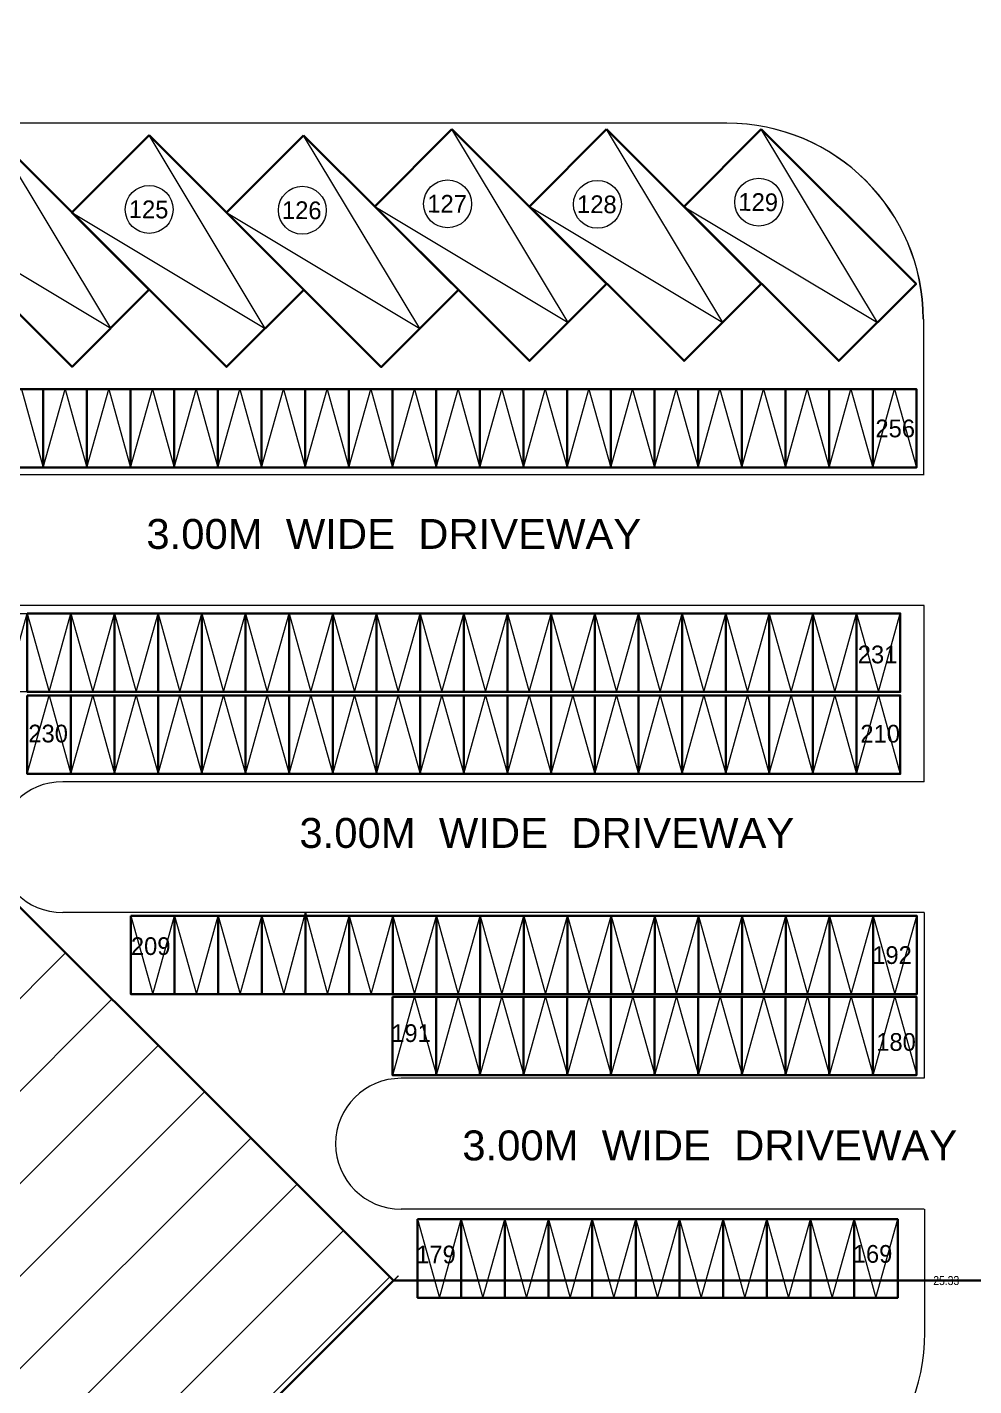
# Model space of a CAD drawing. Header units: metres. Extents: x 43 to 977, y 102 to 459.
# Drawn here: x 143.5 to 165.18, y 332.42 to 363.57 of the extents above; entities that cross this region are included whole.
import ezdxf

# ---------------------------------------------------------------- set-up
doc = ezdxf.new("R2010")
doc.units = ezdxf.units.M
doc.header["$MEASUREMENT"] = 0
doc.header["$PDMODE"] = 3
doc.layers.get('0').update_dxf_attribs({"lineweight": 0})
doc.layers.get('Defpoints').update_dxf_attribs({"lineweight": 0})
for name, color, linetype, lineweight in [('6A', 30, 'Continuous', 0), ('BLK_1_LVL_0_BLDG_FOOT_PRINT', 4, 'Continuous', 35), ('BLK_1_LVL_0_REAR_SETBACK', 4, 'Continuous', 35), ('BLK_1_LVL_0_SIDE_SETBACK2', 4, 'Continuous', 35), ('FLOOR-GROUND', 231, 'Continuous', 0), ('PARKING_SLOT', 4, 'Continuous', 35), ('TE', 9, 'Continuous', 0), ('TEXT', 130, 'Continuous', 0), ('TWO_WHEELER_PARKING', 4, 'Continuous', 35), ('WALL', 7, 'Continuous', 0), ('WIN', 13, 'Continuous', 0)]:
    doc.layers.add(name, color=color, linetype=linetype, lineweight=lineweight)
doc.styles.add('AR', font='arial.ttf')
doc.styles.add('ARIAL NARROW', font='')
doc.styles.add('visa', font='swissc.ttf')
doc.styles.get('ARIAL NARROW').set_extended_font_data('Lydian BT')
doc.dimstyles.new('o3', dxfattribs={"dimscale": 0.23, "dimtxt": 0.9, "dimasz": 1, "dimexe": 5, "dimexo": 9, "dimgap": 0.23, "dimtad": 0, "dimzin": 3, "dimdsep": 46, "dimtxsty": 'visa', "dimblk": 'ARCHTICK', "dimcen": 0.09, "dimse1": 1, "dimse2": 1, "dimclrd": 7, "dimclre": 256, "dimclrt": 7, "dimadec": 0, "dimazin": 0, "dimtfac": 0.23, "dimtofl": 0, "dimtmove": 2, "dimatfit": 1, "dimldrblk": 'ARCHTICK', "dimfxl": 0, "dimtolj": 1, "dimtzin": 0, "dimarcsym": 0})

# ---------------------------------------------------------------- blocks, each defined once
blk = doc.blocks.new('_ArchTick')
at = {"color": 0, "const_width": 0.15}
blk.add_lwpolyline([(-0.5, -0.5), (0.5, 0.5)], dxfattribs=at)
blk = doc.blocks.new('*D25')
at = {"layer": 'Defpoints', "color": 0, "lineweight": 30}
for p in [(151.887, 334.836), (177.212, 334.836), (177.212, 334.836)]:
    blk.add_point(p, dxfattribs=at)
at = {"layer": 'WALL', "color": 7, "lineweight": -2}
for p, q in [((151.887, 334.836), (164.201, 334.836)), ((177.212, 334.836), (164.898, 334.836))]:
    blk.add_line(p, q, dxfattribs=at)
at = {"layer": 'WALL', "color": 7, "lineweight": -2, "xscale": 0.23, "yscale": 0.23, "zscale": 0.23, "rotation": 180}
blk.add_blockref('_ArchTick', (151.887, 334.836), dxfattribs=at)
at = {"layer": 'WALL', "color": 7, "lineweight": -2, "xscale": 0.23, "yscale": 0.23, "zscale": 0.23}
blk.add_blockref('_ArchTick', (177.212, 334.836), dxfattribs=at)
at = {"layer": 'WALL', "color": 7, "insert": (164.549, 334.836), "char_height": 0.207, "attachment_point": 5, "style": 'visa'}
blk.add_mtext('\\A1;25.33', dxfattribs=at)

msp = doc.modelspace()

# ---------------------------------------------------------------- hatches: boundary and pattern name
at = {"layer": 'TE', "ltscale": 45}
h = msp.add_hatch(dxfattribs=at)
h.set_pattern_fill('ANSI31', color=256, scale=12)
h.set_pattern_definition([(45, (-323199.068, -35507.0351), (-1.060660172, 1.060660172), [])])
h.paths.add_polyline_path([(91.17815, 277.58731, -0.06867483), (95.0402, 295.19823), (100.58273, 292.62276), (100.50862, 292.46327), (100.71367, 292.36799), (100.78778, 292.52747), (100.80896, 292.57304), (101.73002, 294.55521), (101.45661, 294.68225), (101.18321, 294.80929), (100.90981, 294.93633), (100.63641, 295.06338), (100.36301, 295.19042), (100.08961, 295.31746), (99.8162, 295.44451), (99.5428, 295.57155), (99.2694, 295.69859), (98.996, 295.82563), (98.7226, 295.95268), (98.44919, 296.07972), (97.52813, 294.09756), (95.05764, 295.24553, -0.01776211), (96.83528, 299.57873, -0.00085724), (96.92883, 299.78459), (102.87588, 297.02115), (102.26995, 295.71716), (101.99655, 295.84421), (101.72315, 295.97125), (101.44974, 296.09829), (101.17634, 296.22534), (100.90294, 296.35238), (100.62954, 296.47942), (100.35614, 296.60646), (100.08273, 296.73351), (99.80933, 296.86055), (99.53593, 296.98759), (99.26253, 297.11464), (98.98913, 297.24168), (98.57624, 296.35312), (98.84964, 296.22608), (99.12304, 296.09904), (99.39644, 295.97199), (99.66984, 295.84495), (99.94325, 295.71791), (100.21665, 295.59086), (100.49005, 295.46382), (100.76345, 295.33678), (101.03685, 295.20974), (101.31026, 295.08269), (101.58366, 294.95565), (101.85706, 294.82861), (102.26995, 295.71716), (102.87588, 297.02115), (96.92883, 299.78459, -0.02864471), (100.45195, 306.46156, -0.03969234), (107.60905, 316.87769, -0.00203914), (108.02069, 317.38109, -0.00474974), (108.99534, 318.54052, -0.01761821), (112.79819, 322.67404), (100.6364, 334.83589), (126.26147, 360.46096), (132.67717, 354.04527), (132.51614, 353.88424), (132.4078, 353.7759), (129.28314, 350.65124), (129.44476, 350.48962), (130.30436, 349.63003), (131.16395, 348.77043), (131.32557, 348.60881), (134.7196, 352.00284), (151.88655, 334.83589), (139.73598, 322.68532, -0.07802899), (154.40021, 302.09226, -0.0779781), (162.04496, 278.01254), (162.04759, 277.99595), (162.04759, 262.35059), (157.10482, 262.35099), (157.10482, 262.12488), (157.10482, 259.71304), (157.40629, 259.71304), (157.70777, 259.71304), (158.00925, 259.71304), (158.31073, 259.71304), (158.6122, 259.71304), (158.91368, 259.71304), (159.21516, 259.71304), (159.51663, 259.71304), (159.81811, 259.71304), (160.11959, 259.71304), (160.42107, 259.71304), (160.72254, 259.71304), (160.72254, 260.5826), (160.72254, 262.12459), (162.04759, 262.12448), (162.04759, 257.22585), (160.72254, 257.22585), (160.72254, 259.41156), (160.42107, 259.41156), (160.11959, 259.41156), (159.81811, 259.41156), (159.51663, 259.41156), (159.21516, 259.41156), (158.91368, 259.41156), (158.6122, 259.41156), (158.31073, 259.41156), (158.00925, 259.41156), (157.70777, 259.41156), (157.40629, 259.41156), (157.10482, 259.41156), (157.10482, 257.22585), (157.10482, 256.99974), (162.04759, 256.99974), (162.04759, 239.64703), (133.49294, 239.64703), (119.21746, 239.64703), (104.49117, 239.64703), (103.27278, 239.64703), (102.05314, 239.64703), (91.17815, 239.64703), (91.17815, 248.78965), (95.74946, 248.78965), (95.74946, 249.01822), (95.74946, 249.02158), (95.74946, 250.23724), (95.74946, 251.45289), (95.74946, 251.45625), (95.74946, 251.68482), (91.17815, 251.68482)])
h.paths.add_polyline_path([(102.32816, 260.21923), (102.70506, 256.68827), (149.82721, 256.68827), (149.93199, 257.36773, 0.19162182), (135.92656, 309.22222), (130.41311, 309.19492), (130.41801, 303.28228), (122.11427, 303.28228), (122.10941, 309.16642), (116.60112, 309.21609, 0.18139381), (102.32816, 260.21923)], flags=16)
h.paths.add_polyline_path([(112.38592, 270.03447), (112.38592, 266.4629), (131.9988, 266.4629), (131.9988, 270.03447)], flags=0)
h.paths.add_polyline_path([(123.47763, 285.64241), (123.47763, 283.20184), (128.64004, 283.20184), (128.64004, 285.64241)], flags=8)
h.paths.add_polyline_path([(121.03609, 282.76555), (121.03609, 280.30227), (130.15144, 280.30227), (130.15144, 282.76555)], flags=8)
h.paths.add_polyline_path([(122.93749, 279.78343), (122.93749, 277.32015), (128.50666, 277.32015), (128.50666, 279.78343)], flags=8)
h.paths.add_polyline_path([(112.38883, 270.08228), (112.38883, 266.83846), (131.74515, 266.83846), (131.74515, 270.08228)], flags=8)
h.paths.add_polyline_path([(122.11536, 317.9793), (122.11536, 312.55271), (122.16561, 312.55271), (130.07939, 312.55271), (130.12963, 312.55271), (130.12963, 317.9793), (130.07939, 317.9793), (127.96905, 317.9793), (127.96905, 317.67782), (127.96905, 317.37634), (127.96905, 317.07486), (127.96905, 316.77339), (127.96905, 316.47191), (127.96905, 316.17043), (127.96905, 315.86895), (127.96905, 315.56748), (127.96905, 315.266), (127.96905, 314.96452), (127.96905, 314.66305), (127.96905, 314.36157), (130.07939, 314.36157), (130.07939, 312.55271), (122.16561, 312.55271), (122.16561, 314.36157), (124.27595, 314.36157), (124.27595, 314.66305), (124.27595, 314.96452), (124.27595, 315.266), (124.27595, 315.56748), (124.27595, 315.86895), (124.27595, 316.17043), (124.27595, 316.47191), (124.27595, 316.77339), (124.27595, 317.07486), (124.27595, 317.37634), (124.27595, 317.67782), (124.27595, 317.9793), (122.16561, 317.9793)], flags=16)
h.paths.add_polyline_path([(123.20216, 314.96452), (122.96144, 315.266), (122.72073, 314.96452), (122.96144, 314.96452)], flags=0)
h.paths.add_polyline_path([(129.52427, 314.96452), (129.28355, 315.266), (129.04284, 314.96452), (129.28355, 314.96452)], flags=0)
h.paths.add_polyline_path([(129.28355, 314.96452), (129.28355, 315.266), (129.52427, 314.96452)], flags=0)
h.paths.add_polyline_path([(137.04442, 340.1963), (138.30419, 339.05243), (142.755, 343.6442), (141.62366, 344.77554)], flags=16)
h.paths.add_polyline_path([(151.72332, 292.57304), (151.74449, 292.52747), (151.8186, 292.36799), (152.02365, 292.46327), (151.94954, 292.62276), (151.92837, 292.66832), (152.27012, 292.82713), (152.54352, 292.95417), (152.81692, 293.08121), (153.09033, 293.20826), (153.36373, 293.3353), (153.63713, 293.46234), (153.91053, 293.58938), (154.18393, 293.71643), (154.45734, 293.84347), (154.73074, 293.97051), (155.00414, 294.09756), (154.08308, 296.07972), (153.80968, 295.95268), (153.53627, 295.82563), (153.26287, 295.69859), (152.98947, 295.57155), (152.71607, 295.44451), (152.44267, 295.31746), (152.16926, 295.19042), (151.89586, 295.06338), (151.62246, 294.93633), (151.34906, 294.80929), (150.80225, 294.55521)], flags=16)
h.paths.add_polyline_path([(126.81382, 247.18969), (127.04239, 247.18969), (129.4737, 247.18969), (129.70226, 247.18969), (129.70226, 247.57064), (129.70226, 251.60863), (129.70226, 251.98957), (129.4737, 251.98957), (128.25804, 251.98957), (127.04239, 251.98957), (126.81382, 251.98957), (126.81382, 251.60863), (126.81382, 247.57064)], flags=16)
h.paths.add_polyline_path([(127.04239, 247.41826), (129.4737, 247.41826), (129.4737, 247.57064), (129.4737, 248.63728), (129.4737, 248.94203), (129.4737, 249.24678), (129.4737, 249.55154), (129.4737, 249.85629), (129.4737, 250.16105), (129.4737, 250.4658), (129.4737, 250.77056), (129.4737, 251.07531), (129.4737, 251.38006), (129.4737, 251.60863), (129.4737, 251.68482), (128.25804, 251.68482), (127.04239, 251.68482), (127.04239, 251.60863), (127.04239, 251.38006), (127.04239, 251.07531), (127.04239, 250.77056), (127.04239, 250.4658), (127.04239, 250.16105), (127.04239, 249.85629), (127.04239, 249.55154), (127.04239, 249.24678), (127.04239, 248.94203), (127.04239, 248.63728), (127.04239, 247.57064)], flags=0)
h.paths.add_polyline_path([(150.67521, 294.82861), (150.94861, 294.95565), (151.22202, 295.08269), (151.49542, 295.20974), (151.76882, 295.33678), (152.04222, 295.46382), (152.31562, 295.59086), (152.58903, 295.71791), (152.86243, 295.84495), (153.13583, 295.97199), (153.40923, 296.09904), (153.68263, 296.22608), (153.95604, 296.35312), (153.54315, 297.24168), (153.26974, 297.11464), (152.99634, 296.98759), (152.72294, 296.86055), (152.44954, 296.73351), (152.17614, 296.60646), (151.90273, 296.47942), (151.62933, 296.35238), (151.35593, 296.22534), (151.08253, 296.09829), (150.80913, 295.97125), (150.53572, 295.84421), (150.26232, 295.71716)], flags=16)
h.paths.add_polyline_path([(119.14222, 245.81118), (119.14222, 244.38956), (132.5248, 244.38956), (132.5248, 245.81118)], flags=8)
h.paths.add_polyline_path([(120.87811, 325.04393), (120.87811, 323.59813), (131.45718, 323.59813), (131.45718, 325.04393)], flags=8)
h.paths.add_polyline_path([(155.59975, 262.1032), (155.59975, 261.16488), (156.99012, 261.16488), (156.99012, 262.1032)], flags=8)
h.paths.add_polyline_path([(124.62103, 315.90543), (124.93297, 315.90164), (124.96243, 318.32239), (124.65049, 318.32619)], flags=8)
h.paths.add_polyline_path([(124.35845, 319.0436), (124.35845, 318.40467), (125.3052, 318.40467), (125.3052, 319.0436)], flags=8)
h.paths.add_polyline_path([(102.38741, 295.88713), (102.38741, 295.2482), (103.33415, 295.2482), (103.33415, 295.88713)], flags=8)
h.paths.add_polyline_path([(139.07243, 342.05004), (139.07243, 341.34413), (140.95517, 341.34413), (140.95517, 342.05004)], flags=8)
h.paths.add_polyline_path([(149.99781, 294.93199), (150.13591, 294.65226), (152.30671, 295.72397), (152.1686, 296.00371)], flags=8)
h.paths.add_polyline_path([(149.36752, 295.88713), (149.36752, 295.2482), (150.31426, 295.2482), (150.31426, 295.88713)], flags=8)
h.paths.add_polyline_path([(96.19098, 249.99332), (96.19098, 249.28252), (97.24423, 249.28252), (97.24423, 249.99332)], flags=8)
h.paths.add_polyline_path([(96.19098, 251.17113), (96.19098, 250.46032), (97.22202, 250.46032), (97.22202, 251.17113)], flags=8)
h.paths.add_polyline_path([(127.40294, 252.84202), (127.40294, 252.36814), (128.10511, 252.36814), (128.10511, 252.84202)], flags=8)
h.paths.add_polyline_path([(128.63818, 252.84202), (128.63818, 252.36814), (129.32555, 252.36814), (129.32555, 252.84202)], flags=8)
h.paths.add_polyline_path([(128.91161, 349.84542), (128.91161, 349.13461), (129.96486, 349.13461), (129.96486, 349.84542)], flags=8)
h.paths.add_polyline_path([(129.74444, 349.01258), (129.74444, 348.30178), (130.77548, 348.30178), (130.77548, 349.01258)], flags=8)
h.paths.add_polyline_path([(124.7363, 241.53012), (124.7282, 239.68268), (130.49853, 239.65737), (130.50663, 241.50481)], flags=8)
h.paths.add_polyline_path([(107.06265, 331.42937), (105.73906, 330.14048), (109.61309, 326.16216), (110.93668, 327.45105)], flags=8)
h.paths.add_polyline_path([(111.9074, 345.83379), (113.16327, 344.47883), (117.40012, 348.40584), (116.14424, 349.7608)], flags=8)
h.paths.add_polyline_path([(136.99224, 349.09609), (135.67836, 347.79732), (139.73953, 343.68889), (141.05342, 344.98767)], flags=8)
h.paths.add_polyline_path([(160.14384, 264.91492), (161.99129, 264.90682), (162.01663, 270.68364), (160.16918, 270.69174)], flags=8)
h.paths.add_polyline_path([(94.46202, 311.65734), (94.46202, 310.42534), (103.43465, 310.42534), (103.43465, 311.65734)], flags=24)
h.paths.add_polyline_path([(100.36367, 296.00371), (100.22556, 295.72397), (102.39636, 294.65226), (102.53446, 294.93199)], flags=24)
h.paths.add_polyline_path([(156.97285, 259.2463), (156.98812, 258.93471), (159.40615, 259.05321), (159.39088, 259.36481)], flags=24)
h.paths.add_polyline_path([(102.91115, 238.99912), (103.61826, 238.99912), (103.61826, 240.97791), (102.91115, 240.97791)], flags=24)
h.paths.add_polyline_path([(90.72716, 254.00341), (92.57461, 253.99531), (92.59995, 259.77213), (90.7525, 259.78023)], flags=24)
h.paths.add_polyline_path([(97.73608, 301.95905), (99.29731, 300.97128), (102.38858, 305.85725), (100.82734, 306.84501)], flags=24)
h.paths.add_polyline_path([(157.6124, 290.06676), (159.26803, 290.88652), (156.70254, 296.06791), (155.04691, 295.24815)], flags=24)
h.paths.add_polyline_path([(142.83889, 328.3919), (144.09477, 327.03695), (148.16738, 330.81173), (146.9115, 332.16669)], flags=24)

# ---------------------------------------------------------------- linework, layer by layer
at = {"layer": 'BLK_1_LVL_0_BLDG_FOOT_PRINT', "color": 1, "lineweight": 35}
msp.add_lwpolyline([(126.2631, 360.46096), (100.63803, 334.83589), (112.79982, 322.67404, 0.02441008), (107.61068, 316.87769, 0.03969234), (100.45358, 306.46156, 0.11653594), (91.17978, 277.58731), (91.17978, 239.64703), (162.05085, 239.64703), (162.04922, 277.99595, 0.15701398), (139.73761, 322.68532), (151.88818, 334.83589)], format="xyb", close=True, dxfattribs=at)
at = {"layer": 'BLK_1_LVL_0_REAR_SETBACK', "color": 11, "lineweight": 35, "ltscale": 20}
msp.add_lwpolyline([(177.50114, 397.7196), (82.32691, 397.7196), (82.32691, 334.83589), (100.63803, 334.83589), (126.2631, 360.46096), (151.88818, 334.83589), (177.21386, 334.83589), (177.21386, 376.99535)], close=True, dxfattribs=at)
at = {"layer": 'BLK_1_LVL_0_SIDE_SETBACK2', "color": 102, "lineweight": 35, "ltscale": 20}
msp.add_lwpolyline([(177.21386, 334.83589), (151.88818, 334.83589), (139.73761, 322.68532, -0.15701398), (162.04922, 277.99595), (162.05085, 239.64703), (177.38224, 239.64703), (177.21386, 284.04533)], format="xyb", close=True, dxfattribs=at)
at = {"layer": 'FLOOR-GROUND', "color": 140, "ltscale": 20}
for points in [[(144.52469, 355.78501), (146.29273, 357.55305), (142.74915, 361.09664), (140.98111, 359.32859), (144.52469, 355.78501)], [(148.06453, 355.78126), (149.83257, 357.54931), (146.28899, 361.09289), (144.52094, 359.32485), (148.06453, 355.78126)], [(151.60436, 355.77752), (153.37241, 357.54557), (149.82883, 361.08915), (148.06078, 359.3211), (151.60436, 355.77752)], [(155.00051, 355.91747), (156.76856, 357.68551), (153.22498, 361.2291), (151.45693, 359.46105), (155.00051, 355.91747)], [(158.54409, 355.91747), (160.31214, 357.68551), (156.76856, 361.2291), (155.00051, 359.46105), (158.54409, 355.91747)], [(162.08767, 355.91747), (163.85572, 357.68551), (160.31214, 361.2291), (158.54409, 359.46105), (162.08767, 355.91747)]]:
    msp.add_lwpolyline(points, dxfattribs=at)
at = {"layer": 'FLOOR-GROUND', "color": 101, "ltscale": 20}
for points in [[(143.86485, 353.47458), (142.86485, 353.47458), (142.86485, 355.27458), (143.86485, 355.27458)], [(144.86485, 353.47458), (143.86485, 353.47458), (143.86485, 355.27458), (144.86485, 355.27458)], [(145.86485, 353.47458), (144.86485, 353.47458), (144.86485, 355.27458), (145.86485, 355.27458)], [(146.86485, 353.47458), (145.86485, 353.47458), (145.86485, 355.27458), (146.86485, 355.27458)], [(147.86485, 353.47458), (146.86485, 353.47458), (146.86485, 355.27458), (147.86485, 355.27458)], [(148.86485, 353.47458), (147.86485, 353.47458), (147.86485, 355.27458), (148.86485, 355.27458)], [(149.86485, 353.47458), (148.86485, 353.47458), (148.86485, 355.27458), (149.86485, 355.27458)], [(150.86485, 353.47458), (149.86485, 353.47458), (149.86485, 355.27458), (150.86485, 355.27458)], [(151.86485, 353.47458), (150.86485, 353.47458), (150.86485, 355.27458), (151.86485, 355.27458)], [(152.86485, 353.47458), (151.86485, 353.47458), (151.86485, 355.27458), (152.86485, 355.27458)], [(153.86485, 353.47458), (152.86485, 353.47458), (152.86485, 355.27458), (153.86485, 355.27458)], [(154.86485, 353.47458), (153.86485, 353.47458), (153.86485, 355.27458), (154.86485, 355.27458)], [(155.86485, 353.47458), (154.86485, 353.47458), (154.86485, 355.27458), (155.86485, 355.27458)], [(156.86485, 353.47458), (155.86485, 353.47458), (155.86485, 355.27458), (156.86485, 355.27458)], [(157.86485, 353.47458), (156.86485, 353.47458), (156.86485, 355.27458), (157.86485, 355.27458)], [(158.86485, 353.47458), (157.86485, 353.47458), (157.86485, 355.27458), (158.86485, 355.27458)], [(159.86485, 353.47458), (158.86485, 353.47458), (158.86485, 355.27458), (159.86485, 355.27458)], [(160.86485, 353.47458), (159.86485, 353.47458), (159.86485, 355.27458), (160.86485, 355.27458)], [(161.86485, 353.47458), (160.86485, 353.47458), (160.86485, 355.27458), (161.86485, 355.27458)], [(162.86485, 353.47458), (161.86485, 353.47458), (161.86485, 355.27458), (162.86485, 355.27458)], [(163.86485, 353.47458), (162.86485, 353.47458), (162.86485, 355.27458), (163.86485, 355.27458)], [(143.49592, 348.32962), (142.49592, 348.32962), (142.49592, 350.12962), (143.49592, 350.12962)], [(144.49592, 348.32962), (143.49592, 348.32962), (143.49592, 350.12962), (144.49592, 350.12962)], [(145.49592, 348.32962), (144.49592, 348.32962), (144.49592, 350.12962), (145.49592, 350.12962)], [(146.49592, 348.32962), (145.49592, 348.32962), (145.49592, 350.12962), (146.49592, 350.12962)], [(147.49592, 348.32962), (146.49592, 348.32962), (146.49592, 350.12962), (147.49592, 350.12962)], [(148.49592, 348.32962), (147.49592, 348.32962), (147.49592, 350.12962), (148.49592, 350.12962)], [(149.49592, 348.32962), (148.49592, 348.32962), (148.49592, 350.12962), (149.49592, 350.12962)], [(150.49592, 348.32962), (149.49592, 348.32962), (149.49592, 350.12962), (150.49592, 350.12962)], [(151.49592, 348.32962), (150.49592, 348.32962), (150.49592, 350.12962), (151.49592, 350.12962)], [(152.49592, 348.32962), (151.49592, 348.32962), (151.49592, 350.12962), (152.49592, 350.12962)], [(153.49592, 348.32962), (152.49592, 348.32962), (152.49592, 350.12962), (153.49592, 350.12962)], [(154.49592, 348.32962), (153.49592, 348.32962), (153.49592, 350.12962), (154.49592, 350.12962)], [(155.49592, 348.32962), (154.49592, 348.32962), (154.49592, 350.12962), (155.49592, 350.12962)], [(156.49592, 348.32962), (155.49592, 348.32962), (155.49592, 350.12962), (156.49592, 350.12962)], [(157.49592, 348.32962), (156.49592, 348.32962), (156.49592, 350.12962), (157.49592, 350.12962)], [(158.49592, 348.32962), (157.49592, 348.32962), (157.49592, 350.12962), (158.49592, 350.12962)], [(159.49592, 348.32962), (158.49592, 348.32962), (158.49592, 350.12962), (159.49592, 350.12962)], [(160.49592, 348.32962), (159.49592, 348.32962), (159.49592, 350.12962), (160.49592, 350.12962)], [(161.49592, 348.32962), (160.49592, 348.32962), (160.49592, 350.12962), (161.49592, 350.12962)], [(162.49592, 348.32962), (161.49592, 348.32962), (161.49592, 350.12962), (162.49592, 350.12962)], [(163.49592, 348.32962), (162.49592, 348.32962), (162.49592, 350.12962), (163.49592, 350.12962)], [(144.49592, 346.44976), (143.49592, 346.44976), (143.49592, 348.24976), (144.49592, 348.24976)], [(145.49592, 346.44976), (144.49592, 346.44976), (144.49592, 348.24976), (145.49592, 348.24976)], [(146.49592, 346.44976), (145.49592, 346.44976), (145.49592, 348.24976), (146.49592, 348.24976)], [(147.49592, 346.44976), (146.49592, 346.44976), (146.49592, 348.24976), (147.49592, 348.24976)], [(148.49592, 346.44976), (147.49592, 346.44976), (147.49592, 348.24976), (148.49592, 348.24976)], [(149.49592, 346.44976), (148.49592, 346.44976), (148.49592, 348.24976), (149.49592, 348.24976)], [(150.49592, 346.44976), (149.49592, 346.44976), (149.49592, 348.24976), (150.49592, 348.24976)], [(151.49592, 346.44976), (150.49592, 346.44976), (150.49592, 348.24976), (151.49592, 348.24976)], [(152.49592, 346.44976), (151.49592, 346.44976), (151.49592, 348.24976), (152.49592, 348.24976)], [(153.49592, 346.44976), (152.49592, 346.44976), (152.49592, 348.24976), (153.49592, 348.24976)], [(154.49592, 346.44976), (153.49592, 346.44976), (153.49592, 348.24976), (154.49592, 348.24976)], [(155.49592, 346.44976), (154.49592, 346.44976), (154.49592, 348.24976), (155.49592, 348.24976)], [(156.49592, 346.44976), (155.49592, 346.44976), (155.49592, 348.24976), (156.49592, 348.24976)], [(157.49592, 346.44976), (156.49592, 346.44976), (156.49592, 348.24976), (157.49592, 348.24976)], [(158.49592, 346.44976), (157.49592, 346.44976), (157.49592, 348.24976), (158.49592, 348.24976)], [(159.49592, 346.44976), (158.49592, 346.44976), (158.49592, 348.24976), (159.49592, 348.24976)], [(160.49592, 346.44976), (159.49592, 346.44976), (159.49592, 348.24976), (160.49592, 348.24976)], [(161.49592, 346.44976), (160.49592, 346.44976), (160.49592, 348.24976), (161.49592, 348.24976)], [(162.49592, 346.44976), (161.49592, 346.44976), (161.49592, 348.24976), (162.49592, 348.24976)], [(163.49592, 346.44976), (162.49592, 346.44976), (162.49592, 348.24976), (163.49592, 348.24976)], [(146.87153, 341.40003), (145.87153, 341.40003), (145.87153, 343.20003), (146.87153, 343.20003)], [(147.87153, 341.40003), (146.87153, 341.40003), (146.87153, 343.20003), (147.87153, 343.20003)], [(148.87153, 341.40003), (147.87153, 341.40003), (147.87153, 343.20003), (148.87153, 343.20003)], [(149.87153, 341.40003), (148.87153, 341.40003), (148.87153, 343.20003), (149.87153, 343.20003)], [(150.87153, 341.40003), (149.87153, 341.40003), (149.87153, 343.20003), (150.87153, 343.20003)], [(151.87153, 341.40003), (150.87153, 341.40003), (150.87153, 343.20003), (151.87153, 343.20003)], [(152.87153, 341.40003), (151.87153, 341.40003), (151.87153, 343.20003), (152.87153, 343.20003)], [(153.87153, 341.40003), (152.87153, 341.40003), (152.87153, 343.20003), (153.87153, 343.20003)], [(154.87153, 341.40003), (153.87153, 341.40003), (153.87153, 343.20003), (154.87153, 343.20003)], [(155.87153, 341.40003), (154.87153, 341.40003), (154.87153, 343.20003), (155.87153, 343.20003)], [(156.87153, 341.40003), (155.87153, 341.40003), (155.87153, 343.20003), (156.87153, 343.20003)], [(157.87153, 341.40003), (156.87153, 341.40003), (156.87153, 343.20003), (157.87153, 343.20003)], [(158.87153, 341.40003), (157.87153, 341.40003), (157.87153, 343.20003), (158.87153, 343.20003)], [(159.87153, 341.40003), (158.87153, 341.40003), (158.87153, 343.20003), (159.87153, 343.20003)], [(160.87153, 341.40003), (159.87153, 341.40003), (159.87153, 343.20003), (160.87153, 343.20003)], [(161.87153, 341.40003), (160.87153, 341.40003), (160.87153, 343.20003), (161.87153, 343.20003)], [(162.87153, 341.40003), (161.87153, 341.40003), (161.87153, 343.20003), (162.87153, 343.20003)], [(163.87153, 341.40003), (162.87153, 341.40003), (162.87153, 343.20003), (163.87153, 343.20003)], [(152.87153, 339.5416), (151.87153, 339.5416), (151.87153, 341.3416), (152.87153, 341.3416)], [(153.87153, 339.5416), (152.87153, 339.5416), (152.87153, 341.3416), (153.87153, 341.3416)], [(154.87153, 339.5416), (153.87153, 339.5416), (153.87153, 341.3416), (154.87153, 341.3416)], [(155.87153, 339.5416), (154.87153, 339.5416), (154.87153, 341.3416), (155.87153, 341.3416)], [(156.87153, 339.5416), (155.87153, 339.5416), (155.87153, 341.3416), (156.87153, 341.3416)], [(157.87153, 339.5416), (156.87153, 339.5416), (156.87153, 341.3416), (157.87153, 341.3416)], [(158.87153, 339.5416), (157.87153, 339.5416), (157.87153, 341.3416), (158.87153, 341.3416)], [(159.87153, 339.5416), (158.87153, 339.5416), (158.87153, 341.3416), (159.87153, 341.3416)], [(160.87153, 339.5416), (159.87153, 339.5416), (159.87153, 341.3416), (160.87153, 341.3416)], [(161.87153, 339.5416), (160.87153, 339.5416), (160.87153, 341.3416), (161.87153, 341.3416)], [(162.87153, 339.5416), (161.87153, 339.5416), (161.87153, 341.3416), (162.87153, 341.3416)], [(163.87153, 339.5416), (162.87153, 339.5416), (162.87153, 341.3416), (163.87153, 341.3416)], [(153.43697, 334.44316), (152.43697, 334.44316), (152.43697, 336.24316), (153.43697, 336.24316)], [(154.43697, 334.44316), (153.43697, 334.44316), (153.43697, 336.24316), (154.43697, 336.24316)], [(155.43697, 334.44316), (154.43697, 334.44316), (154.43697, 336.24316), (155.43697, 336.24316)], [(156.43697, 334.44316), (155.43697, 334.44316), (155.43697, 336.24316), (156.43697, 336.24316)], [(157.43697, 334.44316), (156.43697, 334.44316), (156.43697, 336.24316), (157.43697, 336.24316)], [(158.43697, 334.44316), (157.43697, 334.44316), (157.43697, 336.24316), (158.43697, 336.24316)], [(159.43697, 334.44316), (158.43697, 334.44316), (158.43697, 336.24316), (159.43697, 336.24316)], [(160.43697, 334.44316), (159.43697, 334.44316), (159.43697, 336.24316), (160.43697, 336.24316)], [(161.43697, 334.44316), (160.43697, 334.44316), (160.43697, 336.24316), (161.43697, 336.24316)], [(162.43697, 334.44316), (161.43697, 334.44316), (161.43697, 336.24316), (162.43697, 336.24316)], [(163.43697, 334.44316), (162.43697, 334.44316), (162.43697, 336.24316), (163.43697, 336.24316)]]:
    msp.add_lwpolyline(points, close=True, dxfattribs=at)
at = {"layer": 'PARKING_SLOT', "color": 30, "lineweight": 35, "ltscale": 20}
for points in [[(142.74915, 361.09664), (140.98111, 359.32859), (144.52469, 355.78501), (146.29273, 357.55305)], [(146.28899, 361.09289), (144.52094, 359.32485), (148.06453, 355.78126), (149.83257, 357.54931)], [(149.82883, 361.08915), (148.06078, 359.3211), (151.60436, 355.77752), (153.37241, 357.54557)], [(153.22498, 361.2291), (151.45693, 359.46105), (155.00051, 355.91747), (156.76856, 357.68551)], [(156.76856, 361.2291), (155.00051, 359.46105), (158.54409, 355.91747), (160.31214, 357.68551)], [(160.31214, 361.2291), (158.54409, 359.46105), (162.08767, 355.91747), (163.85572, 357.68551)]]:
    msp.add_lwpolyline(points, close=True, dxfattribs=at)
at = {"layer": 'TWO_WHEELER_PARKING', "color": 2, "lineweight": 35, "ltscale": 20}
for points in [[(142.86485, 355.27458), (143.86485, 355.27458), (143.86485, 353.47458), (142.86485, 353.47458)], [(143.86485, 355.27458), (144.86485, 355.27458), (144.86485, 353.47458), (143.86485, 353.47458)], [(144.86485, 355.27458), (145.86485, 355.27458), (145.86485, 353.47458), (144.86485, 353.47458)], [(145.86485, 355.27458), (146.86485, 355.27458), (146.86485, 353.47458), (145.86485, 353.47458)], [(146.86485, 355.27458), (147.86485, 355.27458), (147.86485, 353.47458), (146.86485, 353.47458)], [(147.86485, 355.27458), (148.86485, 355.27458), (148.86485, 353.47458), (147.86485, 353.47458)], [(148.86485, 355.27458), (149.86485, 355.27458), (149.86485, 353.47458), (148.86485, 353.47458)], [(149.86485, 355.27458), (150.86485, 355.27458), (150.86485, 353.47458), (149.86485, 353.47458)], [(150.86485, 355.27458), (151.86485, 355.27458), (151.86485, 353.47458), (150.86485, 353.47458)], [(151.86485, 355.27458), (152.86485, 355.27458), (152.86485, 353.47458), (151.86485, 353.47458)], [(152.86485, 355.27458), (153.86485, 355.27458), (153.86485, 353.47458), (152.86485, 353.47458)], [(153.86485, 355.27458), (154.86485, 355.27458), (154.86485, 353.47458), (153.86485, 353.47458)], [(154.86485, 355.27458), (155.86485, 355.27458), (155.86485, 353.47458), (154.86485, 353.47458)], [(155.86485, 355.27458), (156.86485, 355.27458), (156.86485, 353.47458), (155.86485, 353.47458)], [(156.86485, 355.27458), (157.86485, 355.27458), (157.86485, 353.47458), (156.86485, 353.47458)], [(157.86485, 355.27458), (158.86485, 355.27458), (158.86485, 353.47458), (157.86485, 353.47458)], [(158.86485, 355.27458), (159.86485, 355.27458), (159.86485, 353.47458), (158.86485, 353.47458)], [(159.86485, 355.27458), (160.86485, 355.27458), (160.86485, 353.47458), (159.86485, 353.47458)], [(160.86485, 355.27458), (161.86485, 355.27458), (161.86485, 353.47458), (160.86485, 353.47458)], [(161.86485, 355.27458), (162.86485, 355.27458), (162.86485, 353.47458), (161.86485, 353.47458)], [(162.86485, 355.27458), (163.86485, 355.27458), (163.86485, 353.47458), (162.86485, 353.47458)], [(143.49592, 350.12962), (144.49592, 350.12962), (144.49592, 348.32962), (143.49592, 348.32962)], [(144.49592, 350.12962), (145.49592, 350.12962), (145.49592, 348.32962), (144.49592, 348.32962)], [(145.49592, 350.12962), (146.49592, 350.12962), (146.49592, 348.32962), (145.49592, 348.32962)], [(146.49592, 350.12962), (147.49592, 350.12962), (147.49592, 348.32962), (146.49592, 348.32962)], [(147.49592, 350.12962), (148.49592, 350.12962), (148.49592, 348.32962), (147.49592, 348.32962)], [(148.49592, 350.12962), (149.49592, 350.12962), (149.49592, 348.32962), (148.49592, 348.32962)], [(149.49592, 350.12962), (150.49592, 350.12962), (150.49592, 348.32962), (149.49592, 348.32962)], [(150.49592, 350.12962), (151.49592, 350.12962), (151.49592, 348.32962), (150.49592, 348.32962)], [(151.49592, 350.12962), (152.49592, 350.12962), (152.49592, 348.32962), (151.49592, 348.32962)], [(152.49592, 350.12962), (153.49592, 350.12962), (153.49592, 348.32962), (152.49592, 348.32962)], [(153.49592, 350.12962), (154.49592, 350.12962), (154.49592, 348.32962), (153.49592, 348.32962)], [(154.49592, 350.12962), (155.49592, 350.12962), (155.49592, 348.32962), (154.49592, 348.32962)], [(155.49592, 350.12962), (156.49592, 350.12962), (156.49592, 348.32962), (155.49592, 348.32962)], [(156.49592, 350.12962), (157.49592, 350.12962), (157.49592, 348.32962), (156.49592, 348.32962)], [(157.49592, 350.12962), (158.49592, 350.12962), (158.49592, 348.32962), (157.49592, 348.32962)], [(158.49592, 350.12962), (159.49592, 350.12962), (159.49592, 348.32962), (158.49592, 348.32962)], [(159.49592, 350.12962), (160.49592, 350.12962), (160.49592, 348.32962), (159.49592, 348.32962)], [(160.49592, 350.12962), (161.49592, 350.12962), (161.49592, 348.32962), (160.49592, 348.32962)], [(161.49592, 350.12962), (162.49592, 350.12962), (162.49592, 348.32962), (161.49592, 348.32962)], [(162.49592, 350.12962), (163.49592, 350.12962), (163.49592, 348.32962), (162.49592, 348.32962)], [(143.49592, 348.24976), (144.49592, 348.24976), (144.49592, 346.44976), (143.49592, 346.44976)], [(144.49592, 348.24976), (145.49592, 348.24976), (145.49592, 346.44976), (144.49592, 346.44976)], [(145.49592, 348.24976), (146.49592, 348.24976), (146.49592, 346.44976), (145.49592, 346.44976)], [(146.49592, 348.24976), (147.49592, 348.24976), (147.49592, 346.44976), (146.49592, 346.44976)], [(147.49592, 348.24976), (148.49592, 348.24976), (148.49592, 346.44976), (147.49592, 346.44976)], [(148.49592, 348.24976), (149.49592, 348.24976), (149.49592, 346.44976), (148.49592, 346.44976)], [(149.49592, 348.24976), (150.49592, 348.24976), (150.49592, 346.44976), (149.49592, 346.44976)], [(150.49592, 348.24976), (151.49592, 348.24976), (151.49592, 346.44976), (150.49592, 346.44976)], [(151.49592, 348.24976), (152.49592, 348.24976), (152.49592, 346.44976), (151.49592, 346.44976)], [(152.49592, 348.24976), (153.49592, 348.24976), (153.49592, 346.44976), (152.49592, 346.44976)], [(153.49592, 348.24976), (154.49592, 348.24976), (154.49592, 346.44976), (153.49592, 346.44976)], [(154.49592, 348.24976), (155.49592, 348.24976), (155.49592, 346.44976), (154.49592, 346.44976)], [(155.49592, 348.24976), (156.49592, 348.24976), (156.49592, 346.44976), (155.49592, 346.44976)], [(156.49592, 348.24976), (157.49592, 348.24976), (157.49592, 346.44976), (156.49592, 346.44976)], [(157.49592, 348.24976), (158.49592, 348.24976), (158.49592, 346.44976), (157.49592, 346.44976)], [(158.49592, 348.24976), (159.49592, 348.24976), (159.49592, 346.44976), (158.49592, 346.44976)], [(159.49592, 348.24976), (160.49592, 348.24976), (160.49592, 346.44976), (159.49592, 346.44976)], [(160.49592, 348.24976), (161.49592, 348.24976), (161.49592, 346.44976), (160.49592, 346.44976)], [(161.49592, 348.24976), (162.49592, 348.24976), (162.49592, 346.44976), (161.49592, 346.44976)], [(162.49592, 348.24976), (163.49592, 348.24976), (163.49592, 346.44976), (162.49592, 346.44976)], [(145.87153, 343.20003), (146.87153, 343.20003), (146.87153, 341.40003), (145.87153, 341.40003)], [(146.87153, 343.20003), (147.87153, 343.20003), (147.87153, 341.40003), (146.87153, 341.40003)], [(147.87153, 343.20003), (148.87153, 343.20003), (148.87153, 341.40003), (147.87153, 341.40003)], [(148.87153, 343.20003), (149.87153, 343.20003), (149.87153, 341.40003), (148.87153, 341.40003)], [(149.87153, 343.20003), (150.87153, 343.20003), (150.87153, 341.40003), (149.87153, 341.40003)], [(150.87153, 343.20003), (151.87153, 343.20003), (151.87153, 341.40003), (150.87153, 341.40003)], [(151.87153, 343.20003), (152.87153, 343.20003), (152.87153, 341.40003), (151.87153, 341.40003)], [(152.87153, 343.20003), (153.87153, 343.20003), (153.87153, 341.40003), (152.87153, 341.40003)], [(153.87153, 343.20003), (154.87153, 343.20003), (154.87153, 341.40003), (153.87153, 341.40003)], [(154.87153, 343.20003), (155.87153, 343.20003), (155.87153, 341.40003), (154.87153, 341.40003)], [(155.87153, 343.20003), (156.87153, 343.20003), (156.87153, 341.40003), (155.87153, 341.40003)], [(156.87153, 343.20003), (157.87153, 343.20003), (157.87153, 341.40003), (156.87153, 341.40003)], [(157.87153, 343.20003), (158.87153, 343.20003), (158.87153, 341.40003), (157.87153, 341.40003)], [(158.87153, 343.20003), (159.87153, 343.20003), (159.87153, 341.40003), (158.87153, 341.40003)], [(159.87153, 343.20003), (160.87153, 343.20003), (160.87153, 341.40003), (159.87153, 341.40003)], [(160.87153, 343.20003), (161.87153, 343.20003), (161.87153, 341.40003), (160.87153, 341.40003)], [(161.87153, 343.20003), (162.87153, 343.20003), (162.87153, 341.40003), (161.87153, 341.40003)], [(162.87153, 343.20003), (163.87153, 343.20003), (163.87153, 341.40003), (162.87153, 341.40003)], [(151.86485, 341.3416), (152.86485, 341.3416), (152.86485, 339.5416), (151.86485, 339.5416)], [(152.86485, 341.3416), (153.86485, 341.3416), (153.86485, 339.5416), (152.86485, 339.5416)], [(153.86485, 341.3416), (154.86485, 341.3416), (154.86485, 339.5416), (153.86485, 339.5416)], [(154.86485, 341.3416), (155.86485, 341.3416), (155.86485, 339.5416), (154.86485, 339.5416)], [(155.86485, 341.3416), (156.86485, 341.3416), (156.86485, 339.5416), (155.86485, 339.5416)], [(156.86485, 341.3416), (157.86485, 341.3416), (157.86485, 339.5416), (156.86485, 339.5416)], [(157.86485, 341.3416), (158.86485, 341.3416), (158.86485, 339.5416), (157.86485, 339.5416)], [(158.86485, 341.3416), (159.86485, 341.3416), (159.86485, 339.5416), (158.86485, 339.5416)], [(159.86485, 341.3416), (160.86485, 341.3416), (160.86485, 339.5416), (159.86485, 339.5416)], [(160.86485, 341.3416), (161.86485, 341.3416), (161.86485, 339.5416), (160.86485, 339.5416)], [(161.86485, 341.3416), (162.86485, 341.3416), (162.86485, 339.5416), (161.86485, 339.5416)], [(162.86485, 341.3416), (163.86485, 341.3416), (163.86485, 339.5416), (162.86485, 339.5416)], [(152.43697, 336.24316), (153.43697, 336.24316), (153.43697, 334.44316), (152.43697, 334.44316)], [(153.43697, 336.24316), (154.43697, 336.24316), (154.43697, 334.44316), (153.43697, 334.44316)], [(154.43697, 336.24316), (155.43697, 336.24316), (155.43697, 334.44316), (154.43697, 334.44316)], [(155.43697, 336.24316), (156.43697, 336.24316), (156.43697, 334.44316), (155.43697, 334.44316)], [(156.43697, 336.24316), (157.43697, 336.24316), (157.43697, 334.44316), (156.43697, 334.44316)], [(157.43697, 336.24316), (158.43697, 336.24316), (158.43697, 334.44316), (157.43697, 334.44316)], [(158.43697, 336.24316), (159.43697, 336.24316), (159.43697, 334.44316), (158.43697, 334.44316)], [(159.43697, 336.24316), (160.43697, 336.24316), (160.43697, 334.44316), (159.43697, 334.44316)], [(160.43697, 336.24316), (161.43697, 336.24316), (161.43697, 334.44316), (160.43697, 334.44316)], [(161.43697, 336.24316), (162.43697, 336.24316), (162.43697, 334.44316), (161.43697, 334.44316)], [(162.43697, 336.24316), (163.43697, 336.24316), (163.43697, 334.44316), (162.43697, 334.44316)]]:
    msp.add_lwpolyline(points, close=True, dxfattribs=at)
at = {"layer": 'WALL', "ltscale": 20}
for p, q in [((159.52553, 361.36827), (104.08463, 361.36827)), ((145.40871, 356.66903), (142.74915, 361.09664)), ((148.94855, 356.66529), (146.28899, 361.09289)), ((152.48839, 356.66154), (149.82883, 361.08915)), ((155.88453, 356.80149), (153.22498, 361.2291)), ((159.42812, 356.80149), (156.76856, 361.2291)), ((162.9717, 356.80149), (160.31214, 361.2291)), ((151.45693, 359.46105), (155.88453, 356.80149)), ((155.00051, 359.46105), (159.42812, 356.80149)), ((158.54409, 359.45356), (162.9717, 356.80149)), ((140.98111, 359.32859), (145.40871, 356.66903)), ((144.52094, 359.32485), (148.94855, 356.66529)), ((148.06078, 359.3211), (152.48839, 356.66154)), ((143.36485, 355.27458), (143.86485, 353.47458)), ((143.86485, 353.47458), (144.36485, 355.27458)), ((144.36485, 355.27458), (144.86485, 353.47458)), ((144.86485, 353.47458), (145.36485, 355.27458)), ((145.36485, 355.27458), (145.86485, 353.47458)), ((145.86485, 353.47458), (146.36485, 355.27458)), ((146.36485, 355.27458), (146.86485, 353.47458)), ((146.86485, 353.47458), (147.36485, 355.27458)), ((147.36485, 355.27458), (147.86485, 353.47458)), ((147.86485, 353.47458), (148.36485, 355.27458)), ((148.36485, 355.27458), (148.86485, 353.47458)), ((148.86485, 353.47458), (149.36485, 355.27458)), ((149.36485, 355.27458), (149.86485, 353.47458)), ((149.86485, 353.47458), (150.36485, 355.27458)), ((150.36485, 355.27458), (150.86485, 353.47458)), ((150.86485, 353.47458), (151.36485, 355.27458)), ((151.36485, 355.27458), (151.86485, 353.47458)), ((151.86485, 353.47458), (152.36485, 355.27458)), ((152.36485, 355.27458), (152.86485, 353.47458)), ((152.86485, 353.47458), (153.36485, 355.27458)), ((153.36485, 355.27458), (153.86485, 353.47458)), ((153.86485, 353.47458), (154.36485, 355.27458)), ((154.36485, 355.27458), (154.86485, 353.47458)), ((154.86485, 353.47458), (155.36485, 355.27458)), ((155.36485, 355.27458), (155.86485, 353.47458)), ((155.86485, 353.47458), (156.36485, 355.27458)), ((156.36485, 355.27458), (156.86485, 353.47458)), ((156.86485, 353.47458), (157.36485, 355.27458)), ((157.36485, 355.27458), (157.86485, 353.47458)), ((157.86485, 353.47458), (158.36485, 355.27458)), ((158.36485, 355.27458), (158.86485, 353.47458)), ((158.86485, 353.47458), (159.36485, 355.27458)), ((159.36485, 355.27458), (159.86485, 353.47458)), ((159.86485, 353.47458), (160.36485, 355.27458)), ((160.36485, 355.27458), (160.86485, 353.47458)), ((160.86485, 353.47458), (161.36485, 355.27458)), ((161.36485, 355.27458), (161.86485, 353.47458)), ((161.86485, 353.47458), (162.36485, 355.27458)), ((162.36485, 355.27458), (162.86485, 353.47458)), ((162.86485, 353.47458), (163.36485, 355.27458)), ((163.36485, 355.27458), (163.86485, 353.47458)), ((164.03926, 353.30952), (136.89647, 353.30952)), ((164.0423, 350.30952), (136.89647, 350.30952)), ((142.99592, 348.32962), (143.49592, 350.12962)), ((143.49592, 350.12962), (143.99592, 348.32962)), ((143.99592, 348.32962), (144.49592, 350.12962)), ((144.49592, 350.12962), (144.99592, 348.32962)), ((144.99592, 348.32962), (145.49592, 350.12962)), ((145.49592, 350.12962), (145.99592, 348.32962)), ((145.99592, 348.32962), (146.49592, 350.12962)), ((146.49592, 350.12962), (146.99592, 348.32962)), ((146.99592, 348.32962), (147.49592, 350.12962)), ((147.49592, 350.12962), (147.99592, 348.32962)), ((147.99592, 348.32962), (148.49592, 350.12962)), ((148.49592, 350.12962), (148.99592, 348.32962)), ((148.99592, 348.32962), (149.49592, 350.12962)), ((149.49592, 350.12962), (149.99592, 348.32962)), ((149.99592, 348.32962), (150.49592, 350.12962)), ((150.49592, 350.12962), (150.99592, 348.32962)), ((150.99592, 348.32962), (151.49592, 350.12962)), ((151.49592, 350.12962), (151.99592, 348.32962)), ((151.99592, 348.32962), (152.49592, 350.12962)), ((152.49592, 350.12962), (152.99592, 348.32962)), ((152.99592, 348.32962), (153.49592, 350.12962)), ((153.49592, 350.12962), (153.99592, 348.32962)), ((153.99592, 348.32962), (154.49592, 350.12962)), ((154.49592, 350.12962), (154.99592, 348.32962)), ((154.99592, 348.32962), (155.49592, 350.12962)), ((155.49592, 350.12962), (155.99592, 348.32962)), ((155.99592, 348.32962), (156.49592, 350.12962)), ((156.49592, 350.12962), (156.99592, 348.32962)), ((156.99592, 348.32962), (157.49592, 350.12962)), ((157.49592, 350.12962), (157.99592, 348.32962)), ((157.99592, 348.32962), (158.49592, 350.12962)), ((158.49592, 350.12962), (158.99592, 348.32962)), ((158.99592, 348.32962), (159.49592, 350.12962)), ((159.49592, 350.12962), (159.99592, 348.32962)), ((159.99592, 348.32962), (160.49592, 350.12962)), ((160.49592, 350.12962), (160.99592, 348.32962)), ((160.99592, 348.32962), (161.49592, 350.12962)), ((161.49592, 350.12962), (161.99592, 348.32962)), ((161.99592, 348.32962), (162.49592, 350.12962)), ((162.49592, 350.12962), (162.99592, 348.32962)), ((162.99592, 348.32962), (163.49592, 350.12962)), ((143.49592, 346.44976), (143.99592, 348.24976)), ((143.99592, 348.24976), (144.49592, 346.44976)), ((144.49592, 346.44976), (144.99592, 348.24976)), ((144.99592, 348.24976), (145.49592, 346.44976)), ((145.49592, 346.44976), (145.99592, 348.24976)), ((145.99592, 348.24976), (146.49592, 346.44976)), ((146.49592, 346.44976), (146.99592, 348.24976)), ((146.99592, 348.24976), (147.49592, 346.44976)), ((147.49592, 346.44976), (147.99592, 348.24976)), ((147.99592, 348.24976), (148.49592, 346.44976)), ((148.49592, 346.44976), (148.99592, 348.24976)), ((148.99592, 348.24976), (149.49592, 346.44976)), ((149.49592, 346.44976), (149.99592, 348.24976)), ((149.99592, 348.24976), (150.49592, 346.44976)), ((150.49592, 346.44976), (150.99592, 348.24976)), ((150.99592, 348.24976), (151.49592, 346.44976)), ((151.49592, 346.44976), (151.99592, 348.24976)), ((151.99592, 348.24976), (152.49592, 346.44976)), ((152.49592, 346.44976), (152.99592, 348.24976)), ((152.99592, 348.24976), (153.49592, 346.44976)), ((153.49592, 346.44976), (153.99592, 348.24976)), ((153.99592, 348.24976), (154.49592, 346.44976)), ((154.49592, 346.44976), (154.99592, 348.24976)), ((154.99592, 348.24976), (155.49592, 346.44976)), ((155.49592, 346.44976), (155.99592, 348.24976)), ((155.99592, 348.24976), (156.49592, 346.44976)), ((156.49592, 346.44976), (156.99592, 348.24976)), ((156.99592, 348.24976), (157.49592, 346.44976)), ((157.49592, 346.44976), (157.99592, 348.24976)), ((157.99592, 348.24976), (158.49592, 346.44976)), ((158.49592, 346.44976), (158.99592, 348.24976)), ((158.99592, 348.24976), (159.49592, 346.44976)), ((159.49592, 346.44976), (159.99592, 348.24976)), ((159.99592, 348.24976), (160.49592, 346.44976)), ((160.49592, 346.44976), (160.99592, 348.24976)), ((160.99592, 348.24976), (161.49592, 346.44976)), ((161.49592, 346.44976), (161.99592, 348.24976)), ((161.99592, 348.24976), (162.49592, 346.44976)), ((162.49592, 346.44976), (162.99592, 348.24976)), ((162.99592, 348.24976), (163.49592, 346.44976)), ((164.03926, 346.27298), (144.31059, 346.27298)), ((164.0423, 343.27298), (144.31059, 343.27298)), ((149.37153, 341.40003), (149.87153, 343.27298)), ((149.87153, 343.27298), (150.37153, 341.40003)), ((164.0423, 343.27298), (164.0423, 339.4729)), ((145.87153, 343.20003), (146.37153, 341.40003)), ((146.37153, 341.40003), (146.87153, 343.20003)), ((146.87153, 343.20003), (147.37153, 341.40003)), ((147.37153, 341.40003), (147.87153, 343.20003)), ((147.87153, 343.20003), (148.37153, 341.40003)), ((148.37153, 341.40003), (148.87153, 343.20003)), ((148.87153, 343.20003), (149.37153, 341.40003)), ((150.37153, 341.40003), (150.87153, 343.20003)), ((150.87153, 343.20003), (151.37153, 341.40003)), ((151.37153, 341.40003), (151.87153, 343.20003)), ((151.87153, 343.20003), (152.37153, 341.40003)), ((152.37153, 341.40003), (152.87153, 343.20003)), ((152.87153, 343.20003), (153.37153, 341.40003)), ((153.37153, 341.40003), (153.87153, 343.20003)), ((153.87153, 343.20003), (154.37153, 341.40003)), ((154.37153, 341.40003), (154.87153, 343.20003)), ((154.87153, 343.20003), (155.37153, 341.40003)), ((155.37153, 341.40003), (155.87153, 343.20003)), ((155.87153, 343.20003), (156.37153, 341.40003)), ((156.37153, 341.40003), (156.87153, 343.20003)), ((156.87153, 343.20003), (157.37153, 341.40003)), ((157.37153, 341.40003), (157.87153, 343.20003)), ((157.87153, 343.20003), (158.37153, 341.40003)), ((158.37153, 341.40003), (158.87153, 343.20003)), ((158.87153, 343.20003), (159.37153, 341.40003)), ((159.37153, 341.40003), (159.87153, 343.20003)), ((159.87153, 343.20003), (160.37153, 341.40003)), ((160.37153, 341.40003), (160.87153, 343.20003)), ((160.87153, 343.20003), (161.37153, 341.40003)), ((161.37153, 341.40003), (161.87153, 343.20003)), ((161.87153, 343.20003), (162.37153, 341.40003)), ((162.37153, 341.40003), (162.87153, 343.20003)), ((162.87153, 343.20003), (163.37153, 341.40003)), ((163.37153, 341.40003), (163.87153, 343.20003)), ((151.87153, 339.5416), (152.37153, 341.3416)), ((152.37153, 341.3416), (152.87153, 339.5416)), ((152.87153, 339.5416), (153.37153, 341.3416)), ((153.37153, 341.3416), (153.87153, 339.5416)), ((153.87153, 339.5416), (154.37153, 341.3416)), ((154.37153, 341.3416), (154.87153, 339.5416)), ((154.87153, 339.5416), (155.37153, 341.3416)), ((155.37153, 341.3416), (155.87153, 339.5416)), ((155.87153, 339.5416), (156.37153, 341.3416)), ((156.37153, 341.3416), (156.87153, 339.5416)), ((156.87153, 339.5416), (157.37153, 341.3416)), ((157.37153, 341.3416), (157.87153, 339.5416)), ((157.87153, 339.5416), (158.37153, 341.3416)), ((158.37153, 341.3416), (158.87153, 339.5416)), ((158.87153, 339.5416), (159.37153, 341.3416)), ((159.37153, 341.3416), (159.87153, 339.5416)), ((159.87153, 339.5416), (160.37153, 341.3416)), ((160.37153, 341.3416), (160.87153, 339.5416)), ((160.87153, 339.5416), (161.37153, 341.3416)), ((161.37153, 341.3416), (161.87153, 339.5416)), ((161.87153, 339.5416), (162.37153, 341.3416)), ((162.37153, 341.3416), (162.87153, 339.5416)), ((162.87153, 339.5416), (163.37153, 341.3416)), ((163.37153, 341.3416), (163.87153, 339.5416)), ((164.03926, 339.4729), (152.06038, 339.4729)), ((164.0423, 336.4729), (152.06038, 336.4729)), ((164.05686, 333.638), (164.05686, 336.4729)), ((152.43697, 336.24316), (152.93697, 334.44316)), ((152.93697, 334.44316), (153.43697, 336.24316)), ((153.43697, 336.24316), (153.93697, 334.44316)), ((153.93697, 334.44316), (154.43697, 336.24316)), ((154.43697, 336.24316), (154.93697, 334.44316)), ((154.93697, 334.44316), (155.43697, 336.24316)), ((155.43697, 336.24316), (155.93697, 334.44316)), ((155.93697, 334.44316), (156.43697, 336.24316)), ((156.43697, 336.24316), (156.93697, 334.44316)), ((156.93697, 334.44316), (157.43697, 336.24316)), ((157.43697, 336.24316), (157.93697, 334.44316)), ((157.93697, 334.44316), (158.43697, 336.24316)), ((158.43697, 336.24316), (158.93697, 334.44316)), ((158.93697, 334.44316), (159.43697, 336.24316)), ((159.43697, 336.24316), (159.93697, 334.44316)), ((159.93697, 334.44316), (160.43697, 336.24316)), ((160.43697, 336.24316), (160.93697, 334.44316)), ((160.93697, 334.44316), (161.43697, 336.24316)), ((161.43697, 336.24316), (161.93697, 334.44316)), ((161.93697, 334.44316), (162.43697, 336.24316)), ((162.43697, 336.24316), (162.93697, 334.44316)), ((162.93697, 334.44316), (163.43697, 336.24316))]:
    msp.add_line(p, q, dxfattribs=at)
at = {"layer": 'WALL', "color": 230}
msp.add_lwpolyline([(139.73598, 322.68532), (151.88655, 334.83589), (126.26147, 360.46096), (100.6364, 334.83589), (112.79819, 322.67404)], dxfattribs=at)
at = {"layer": 'WALL'}
for centre in [(153.12628, 359.51985), (156.55787, 359.50966), (160.25331, 359.55886), (146.28998, 359.39257), (149.79803, 359.37281)]:
    msp.add_circle(centre, 0.54886, dxfattribs=at)
at = {"layer": 'WALL', "ltscale": 20}
for centre, radius, start, end in [((159.52163, 356.86827), 4.5, 0.058051, 90), ((159.52553, 356.86827), 4.5, 0.064734, 90), ((144.31059, 344.77298), 1.5, 90, 270), ((152.06038, 337.9729), 1.5, 90, 270), ((159.55686, 333.638), 4.5, 270, 0)]:
    msp.add_arc(centre, radius, start, end, dxfattribs=at)
at = {"layer": 'WIN', "color": 7, "lineweight": 9}
for p, q in [((164.02553, 356.87335), (164.02955, 353.30952)), ((164.03294, 350.30952), (164.0375, 346.27298))]:
    msp.add_line(p, q, dxfattribs=at)

# ---------------------------------------------------------------- texts
at = {"layer": '6A', "style": 'AR'}
for p in [(146.22613, 351.61003), (149.73147, 344.75525), (153.46271, 337.59201)]:
    msp.add_text('3.00M  WIDE  DRIVEWAY', height=0.6856969, dxfattribs=at).set_placement(p)
at = {"layer": 'TEXT', "style": 'ARIAL NARROW'}
for s, p in [('129', (159.78539, 359.36215)), ('125', (145.82205, 359.19586)), ('126', (149.33011, 359.17611)), ('127', (152.65836, 359.32315)), ('128', (156.08994, 359.31296))]:
    msp.add_text(s, height=0.406339, rotation=359.325437, dxfattribs=at).set_placement(p)
for s, p in [('256', (162.9264, 354.16858)), ('231', (162.52217, 348.98704)), ('230', (143.52217, 347.17349)), ('210', (162.58221, 347.16992)), ('209', (145.87153, 342.30003)), ('192', (162.85355, 342.09476)), ('191', (151.835, 340.30564)), ('180', (162.94474, 340.10333)), ('179', (152.4063, 335.23103)), ('169', (162.40727, 335.24503))]:
    msp.add_text(s, height=0.406339, dxfattribs=at).set_placement(p)

# ---------------------------------------------------------------- dimensions: what is measured, and where the dimension line sits
at = {"layer": 'WALL'}
dim = msp.add_linear_dim(base=(177.21223, 334.83589), p1=(151.88655, 334.83589), p2=(177.21223, 334.83589), dimstyle='o3', override={"dimpost": '\\X'}, dxfattribs=at)
dim.commit()
dim.dimension.update_dxf_attribs({"geometry": '*D25', "text_midpoint": (164.54939, 334.83589)})

doc.saveas('drawing.dxf')
